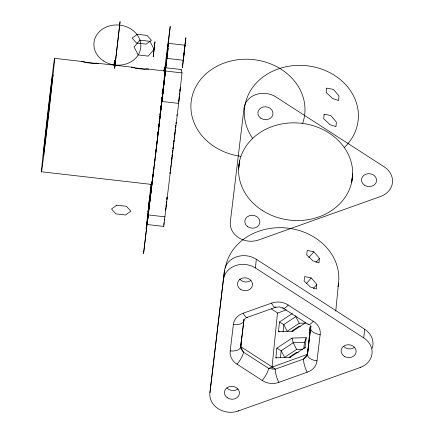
<?xml version="1.0" encoding="UTF-8"?>
<svg xmlns="http://www.w3.org/2000/svg" width="434" height="434" viewBox="0 0 434 434"><rect width="100%" height="100%" fill="white"/><g stroke="black" fill="none" stroke-linecap="round" stroke-linejoin="round"><path stroke-width="0.65" d="M153.229 56.783L154.954 41.773L153.235 56.794M352.658 174.148L352.663 173.871L351.621 182.508L351.73 181.743M184.146 53.273L183.278 60.245L166.585 58.324L167.719 49.058M167.35 51.044L168.311 43.308L167.801 48.315M183.278 60.245L183.311 59.751M168.311 43.308L184.998 45.228L184.325 51.738M163.748 225.957L163.732 226.418L147.039 224.503L147.164 222.805M148.981 207.316L148.867 208.645L148.992 207.821M148.889 208.287L148.911 208.396M165.576 210.224L165.777 208.228M180.322 87.587L180.327 87.201M148.905 208.108L149.128 205.911M147.218 222.224L147.039 224.503L147.332 222.675M150.549 194.226L150.332 196.363M162.018 99.202L161.942 100.129L162.5 94.72M163.596 86.03L163.661 85.124L163.564 85.78M163.857 224.72L164.052 222.745M147.213 222.295L147.37 220.732M164.991 74.762C165.799 72.945 164.611 62.626 164.025 70.726M165.077 73.932L165.321 70.997L182.014 72.912L178.933 101.144L163.732 226.418M364.636 329.205L363.763 337.912A20.165 17.208 5.7 0 1 360.198 367.511L238.185 411.009A20.165 17.208 5.7 0 1 209.92 392.759L224.465 270.594A20.165 17.208 5.7 0 1 256.293 259.244L364.636 329.205A20.165 17.208 5.7 0 1 372.106 348.366M209.92 392.759L224.465 270.594M272.297 368.965L268.603 368.374L243.479 352.148L241.543 349.739L240.74 347.905L241.353 339.968M241.548 337.972L241.684 336.638M238.185 411.009L238.239 410.461M363.763 337.912L255.425 267.957L256.293 259.244M278.872 382.338L307.163 372.253C312.203 370.652 316.522 366.301 316.999 360.882L320.167 334.571C320.997 329.216 317.829 323.981 313.305 321.285L288.187 305.059C283.331 301.804 276.957 301.082 271.494 303.144L243.197 313.229C238.163 314.829 233.845 319.18 233.367 324.599L230.199 350.911C229.369 356.265 232.532 361.5 237.056 364.202L262.179 380.423C267.029 383.678 273.409 384.399 278.872 382.338A10.08 2.544 70.4 0 1 275.275 369.139L272.085 366.914L277.478 312.909L271.31 308.921M276.756 357.92L275.872 357.811L276.838 348.155L292.022 338.086L306.241 337.674L304.966 347.862M279.425 331.793L278.482 331.674L279.447 322.017L292.38 313.44M280.472 357.735L281.172 350.726L293.189 342.751L304.446 342.426L306.241 337.674M283.082 331.598L283.782 324.594L295.798 316.619L295.581 315.746M303.811 348.8L304.446 342.426M307.625 351.621L307.814 349.712M309.724 330.583L310.039 327.399M272.4 368.981L275.275 369.139L303.572 359.054L306.54 356.574L307.505 354.502L310.315 325.636M316.815 284.52L316.364 289.044A76.01 45.988 -26.9 0 0 310.315 287.015A76.01 66.386 67.3 0 0 304.125 281.14L304.576 276.615A76.01 45.988 -26.9 0 1 311.216 277.966A76.01 66.386 67.3 0 1 316.815 284.52L313.305 288.583M319.424 258.387L318.974 262.912A76.01 45.988 -26.9 0 0 312.919 260.883A76.01 66.386 67.3 0 0 306.735 255.008L307.185 250.483A76.01 45.988 -26.9 0 1 313.825 251.828A76.01 66.386 67.3 0 1 319.424 258.387L315.909 262.451M335.742 311.135L338.542 283.055M360.198 367.511L360.253 366.969M114.24 64.617L114.619 60.288L113.909 65.236M150.484 194.926L150.593 193.629L150.468 194.454M162.045 98.93L162.11 98.285M163.569 86.301L163.33 88.563M183.365 59.143L183.707 55.953M147.359 220.825L147.571 218.807M165.001 74.67L164.399 80.361M147.441 220.016L147.739 217.222M149.008 207.034L149.046 206.687M150.414 195.588L150.452 195.24M164.92 75.478L164.622 78.272M178.846 99.798L178.64 102.044L178.933 99.891M180.208 88.769L179.904 91.552M162.148 97.921L162.283 96.668M164.323 220.125L164.432 219.143M167.123 197.345L166.862 199.776M352.424 176.237L351.876 180.69M147.685 217.722L147.94 215.335M149.084 206.313L149.171 205.483M150.283 196.792L150.376 195.962M164.551 78.934L164.133 82.791M44.062 155.274L43.546 155.692L43.259 154.52L52.476 74.42L53.176 75.31M43.546 155.692L48.304 116.231L52.769 75.592L52.476 74.42M147.848 216.197L151.33 184.504M149.15 205.721L149.22 205.038M149.215 205.087L149.383 203.584M150.169 197.861L150.31 196.553M158.714 126.034L158.936 124.043M159.153 122.052L159.3 120.723M159.517 118.732L159.739 116.741M159.956 114.75L160.173 112.753M160.396 110.762L160.537 109.433M160.83 106.78L160.976 105.451M161.193 103.46L161.415 101.469M161.632 99.473L161.849 97.482M175.114 130.607L175.26 129.283M175.548 126.701L175.699 125.296M176.068 122.898L176.117 122.437A10.08 4.828 6.3 0 1 176.02 122.86L175.992 123.598M176.86 115.666L176.985 114.538M183.159 60.228L182.416 67.753L184.314 52.4M243.995 319.679L240.734 346.831A10.08 5.251 6.9 0 1 230.199 350.911M310.907 326.08L307.505 354.502A10.08 5.251 6.9 0 0 316.999 360.882M149.274 204.571L149.329 204.083M150.077 198.691L150.186 197.709M162.387 95.724L162.441 95.23M163.173 90.001L162.934 92.089M163.227 89.507L162.875 92.626M163.211 89.632L163.672 85.124L163.233 88.4M164.025 83.757L163.45 88.856M164.155 82.574L163.819 85.606M175.803 125.285L175.564 127.401M183.37 58.297L183.604 56.252M179.166 96.863L179.025 98.122M149.367 203.725L149.562 202.016M149.898 200.258L150.093 198.55M162.549 94.249L162.636 93.527M162.473 94.943L162.555 94.2M163.651 87.06L163.298 90.191M166.059 205.64L166.141 204.94M166.705 201.175L166.466 203.248M179.757 92.898L179.497 95.138M183.788 55.237L185.871 37.731L184.694 46.796M149.524 202.315L149.866 199.352M149.931 199.96L149.589 202.922M162.739 92.605L162.864 91.536M162.679 93.142L162.924 91.01M162.62 93.673L162.896 92.458M163.314 90.033L162.837 94.194M183.842 54.141L183.962 53.067M184.043 52.959L184.135 52.194M175.369 129.115L175.108 131.415M151.048 184.005L146.139 228.93L149.247 205.792M167.453 51.358L166.585 58.324M162.75 93.695L162.511 95.746M162.625 95.974L162.799 94.509M162.452 96.229L162.815 93.164M162.972 93.022L162.457 97.411M166.45 202.19L166.531 201.501M184.211 50.93L184.331 49.867M174.973 132.565L174.68 135.093M179.502 93.928L179.589 93.164M149.838 199.586L149.925 198.837M149.92 198.886L150.001 198.197M149.453 204.078L149.535 203.389M149.529 203.438L149.616 202.694M162.896 91.243L163.162 89.003M162.294 98.811L162.533 96.782M184.455 48.825L184.217 51.451M166.309 204.609L165.989 207.322M174.56 136.102L174.251 138.679M179.323 96.663L178.998 99.348M149.985 198.333L150.104 197.372M149.356 204.902L149.47 203.942M163.043 89.979L163.103 89.485M155.323 156.528L157.374 139.412A74.664 0.678 -83.4 0 0 157.96 134.469L161.817 101.491A443.315 4.031 -83.4 0 0 163.249 89.209L170.22 26.496L167.361 48.017A443.315 4.031 -83.4 0 0 166.417 55.389L164.307 72.12M148.048 217.005L162.245 99.229M162.132 100.167L162.387 98.024M184.385 50.046L184.596 48.255M150.159 196.917L150.24 196.255M163.217 88.547L163.32 87.69M152.052 181.553L143.562 253.527L153.05 174.788M152.215 180.208L152.377 178.862M152.703 176.171L152.866 174.826M153.11 172.803L153.267 171.457M155.676 151.509L155.833 150.169M156.566 144.126L156.723 142.786M157.455 136.748L157.613 135.403M157.895 133.097L158.052 131.752M158.296 129.733L158.459 128.388M158.703 126.37L158.947 124.352M159.191 122.334L159.435 120.31M159.598 118.965L159.918 116.274M160.081 114.929L160.325 112.911M160.488 111.565L160.813 108.874M160.976 107.523L168.11 48.304L158.079 133.059M149.22 206.02L149.372 204.756M162.381 96.831L162.457 96.174M153.294 172.765L153.956 167.795M154.716 161.529L154.938 159.707M179.926 90.321L180.126 88.699M166.857 198.788L167.063 197.107M171.229 162.864L171.457 160.965M171.609 159.701L171.88 157.455M172.043 156.115L172.287 154.097M172.526 152.084L172.689 150.744M172.933 148.732L173.177 146.719M173.416 144.701L173.578 143.361M173.822 141.348L173.985 140.003M174.224 137.99L174.468 135.978M174.658 134.404L174.886 132.506M171.224 163.786L171.555 161.047M171.62 160.499L171.951 157.759M172.086 156.663L172.347 154.471M172.613 152.28L172.813 150.636M173.009 148.992L173.209 147.348M173.405 145.699L173.605 144.055M173.801 142.412L174.001 140.768M237.056 364.202A10.08 2.707 -57.1 0 0 243.479 352.148L240.686 346.636L243.919 319.793M307.163 372.253A10.08 2.544 70.4 0 1 303.572 359.054L307.456 354.307L310.852 326.118M162.305 97.428L161.947 100.124L162.197 98.301M150.207 196.483L150.354 195.338M162.294 97.547L162.343 97.129M153.376 172.586L153.202 174.018A74.664 0.678 -83.4 0 1 152.708 178.038L149.942 200.036A443.315 4.031 -83.4 0 1 149.003 207.409M147.869 218.47L148.151 216.175M170.768 167.551L171.029 165.435A10.08 5.251 6.9 0 0 171.034 164.958M165.913 207.935L165.566 210.55M163.374 87.261L163.531 86.019M150.262 196.076L150.549 193.868M149.106 206.937L149.198 206.199M147.701 219.816L147.929 217.993M184.667 47.713L185.003 45.245M170.649 168.528L170.35 170.904M147.598 220.64L147.739 219.501M150.37 195.186L150.424 194.747M147.62 220.45L147.039 224.503M164.014 70.807L164.486 67.617L181.179 69.532L182.014 72.912M149.03 207.561L149.068 207.262M147.414 222.072L147.511 221.307M149.03 207.528L148.943 208.19M170.193 172.119L169.998 173.372A10.08 10.08 -13.9 0 0 170.041 172.504M277.434 313.207L286.321 309.757M181.07 70.064L181.179 69.532M244.098 319.256L243.903 320.525A10.08 5.251 6.9 0 1 233.367 324.599M244.125 319.126L244.206 318.751M304.722 348.28L304.89 347.997M308.666 257.801L313.825 251.828M306.485 283.435L311.216 277.966M43.259 154.52L44.035 153.913M305.851 323.075L299.227 323.265L287.21 331.24L283.782 324.594L279.447 322.017M291.8 331.104L298.918 326.384L300.252 326.346M278.482 331.674L292.7 331.261L305.634 322.684M302.579 349.229L296.623 349.397L284.601 357.372L281.172 350.726L276.838 348.155M289.19 357.236L296.308 352.516L298.31 352.462M275.872 357.811L290.091 357.399L305.276 347.33M245.172 318.404L247.358 317.341M307.456 354.307L268.603 368.374A10.08 2.707 -57.1 0 1 262.179 380.423M158.866 128.529L158.421 128.692L159.207 129.196M246.881 317.536L275.172 307.451L279.447 306.854L283.483 308.406L308.607 324.627M48.304 116.231L48.809 116.274M54.51 58.324L81.299 61.389A76.01 37.395 -82.6 0 1 85.531 62.198L94.205 63.196A76.01 38.593 -84.3 0 1 98.643 63.386L131.372 67.145A76.01 37.395 -82.6 0 1 135.609 67.954L144.278 68.946A76.01 38.593 -84.3 0 1 148.721 69.136L164.681 70.981M161.974 101.475L178.667 103.39M41.512 171.788L151.678 184.445M148.303 214.928L164.996 216.848M161.904 93.847L162.739 93.956M47.718 113.882L48.841 114.039M292.7 331.261L293.004 331.392M290.091 357.399L290.4 357.524M162.294 94.102L162.685 94.357M240.686 346.636L272.085 366.914M52.769 75.592L53.176 76.102M295.798 316.619L299.227 323.265M296.623 349.397L293.189 342.751L292.022 338.086M310.777 326.151L310.673 328.196A10.08 5.251 6.9 0 0 320.167 334.571M164.236 73.623A57.131 0.521 -83.4 0 1 159.365 121.916A57.131 0.521 -83.4 0 1 151.64 184.168M151.683 183.425A57.131 0.521 -83.4 0 1 151.781 182.128M148.721 69.136A76.01 37.395 -82.6 0 0 144.376 69.331L135.701 68.333A76.01 38.593 -84.3 0 0 131.372 67.145M98.643 63.386A76.01 37.395 -82.6 0 0 94.297 63.576L85.623 62.577A76.01 38.593 -84.3 0 0 81.299 61.389M240.827 156.321A57.131 48.765 5.7 0 1 191.79 97.889A57.131 48.765 5.7 0 1 261.051 60.896A57.131 48.765 5.7 0 1 302.682 123.289M252.827 138.576A57.131 48.765 5.7 0 1 266.698 74.48A57.131 48.765 5.7 0 1 343.028 81.977A57.131 48.765 5.7 0 1 344.243 147.555M210.691 386.227A20.165 17.208 5.7 0 1 210.794 384.047M225.306 268.158A57.131 48.765 5.7 0 1 290.894 228.577A57.131 48.765 5.7 0 1 337.923 286.765M223.597 279.301A20.165 17.208 5.7 0 1 255.425 267.957M354.844 347.178A7.562 6.456 5.7 0 1 343.641 346.386M250.733 280.624A7.562 6.456 5.7 0 1 239.655 279.057M238 388.891A7.562 6.456 5.7 0 1 226.852 387.904M313.305 321.285A10.08 2.707 -57.1 0 1 308.015 324.052M275.964 306.708A10.08 2.544 70.4 0 1 271.494 303.144M288.187 305.059A10.08 2.707 -57.1 0 1 282.811 307.494M247.532 317.108A10.08 2.544 70.4 0 1 243.197 313.229M114.679 68.263L120.05 21.7L114.679 68.263M238.57 169.244L238.564 169.52L239.606 160.884L238.57 169.244M148.054 212.009L149.779 197.117L148.054 212.009M324.138 114.283L323.688 118.807A76.01 66.386 67.3 0 1 329.878 124.683A76.01 45.988 -26.9 0 1 335.927 126.712L336.377 122.182A76.01 66.386 67.3 0 0 330.779 115.628A76.01 45.988 -26.9 0 0 324.144 114.283M326.748 88.151L326.297 92.675A76.01 66.386 67.3 0 1 332.487 98.551A76.01 45.988 -26.9 0 1 338.536 100.579L338.987 96.05A76.01 66.386 67.3 0 0 333.388 89.496A76.01 45.988 -26.9 0 0 326.748 88.151M244.027 108.256L230.356 221.714A20.165 17.208 5.7 0 0 258.615 239.964L380.629 196.466A20.165 17.208 5.7 0 0 384.199 166.868L275.856 96.912A20.165 17.208 5.7 0 0 244.027 108.256M139.965 40.156L134.063 46.98L138.18 54.955L148.195 56.105L154.092 49.281L149.98 41.311L139.965 40.156M137.388 34.297L132.131 38.1L136.515 43.009L146.155 44.116L151.406 40.313L147.023 35.404L137.388 34.297M116.795 205.173L111.538 208.976L115.921 213.886L125.562 214.993L130.813 211.19L126.43 206.28L116.795 205.173M103.607 60.988A23.523 20.078 5.7 0 0 140.741 47.751A23.523 20.078 5.7 0 0 107.768 26.458A23.523 20.078 5.7 0 0 103.607 60.988M44.789 146.887A57.131 0.521 -83.4 0 0 54.554 58.444A57.131 0.521 -83.4 0 0 44.697 139.835A57.131 0.521 -83.4 0 0 44.789 146.887M262.185 210.365A57.131 48.765 5.7 0 0 352.37 178.217A57.131 48.765 5.7 0 0 272.292 126.506A57.131 48.765 5.7 0 0 262.185 210.365M260.671 118.108A7.562 6.456 5.7 0 0 272.888 114.435A7.562 6.456 5.7 0 0 262.727 107.111A7.562 6.456 5.7 0 0 260.671 118.108M247.646 226.667A7.562 6.456 5.7 0 0 259.82 222.897A7.562 6.456 5.7 0 0 249.588 215.649A7.562 6.456 5.7 0 0 247.646 226.667M364.636 185.253A7.562 6.456 5.7 0 0 376.571 180.994A7.562 6.456 5.7 0 0 365.971 174.153A7.562 6.456 5.7 0 0 364.636 185.253M344.205 356.298A7.562 6.456 5.7 0 0 356.14 352.045A7.562 6.456 5.7 0 0 345.54 345.198A7.562 6.456 5.7 0 0 344.205 356.298M240.241 289.152A7.562 6.456 5.7 0 0 252.452 285.48A7.562 6.456 5.7 0 0 242.297 278.156A7.562 6.456 5.7 0 0 240.241 289.152M227.215 397.712A7.562 6.456 5.7 0 0 239.389 393.942A7.562 6.456 5.7 0 0 229.157 386.694A7.562 6.456 5.7 0 0 227.215 397.712"/></g></svg>
